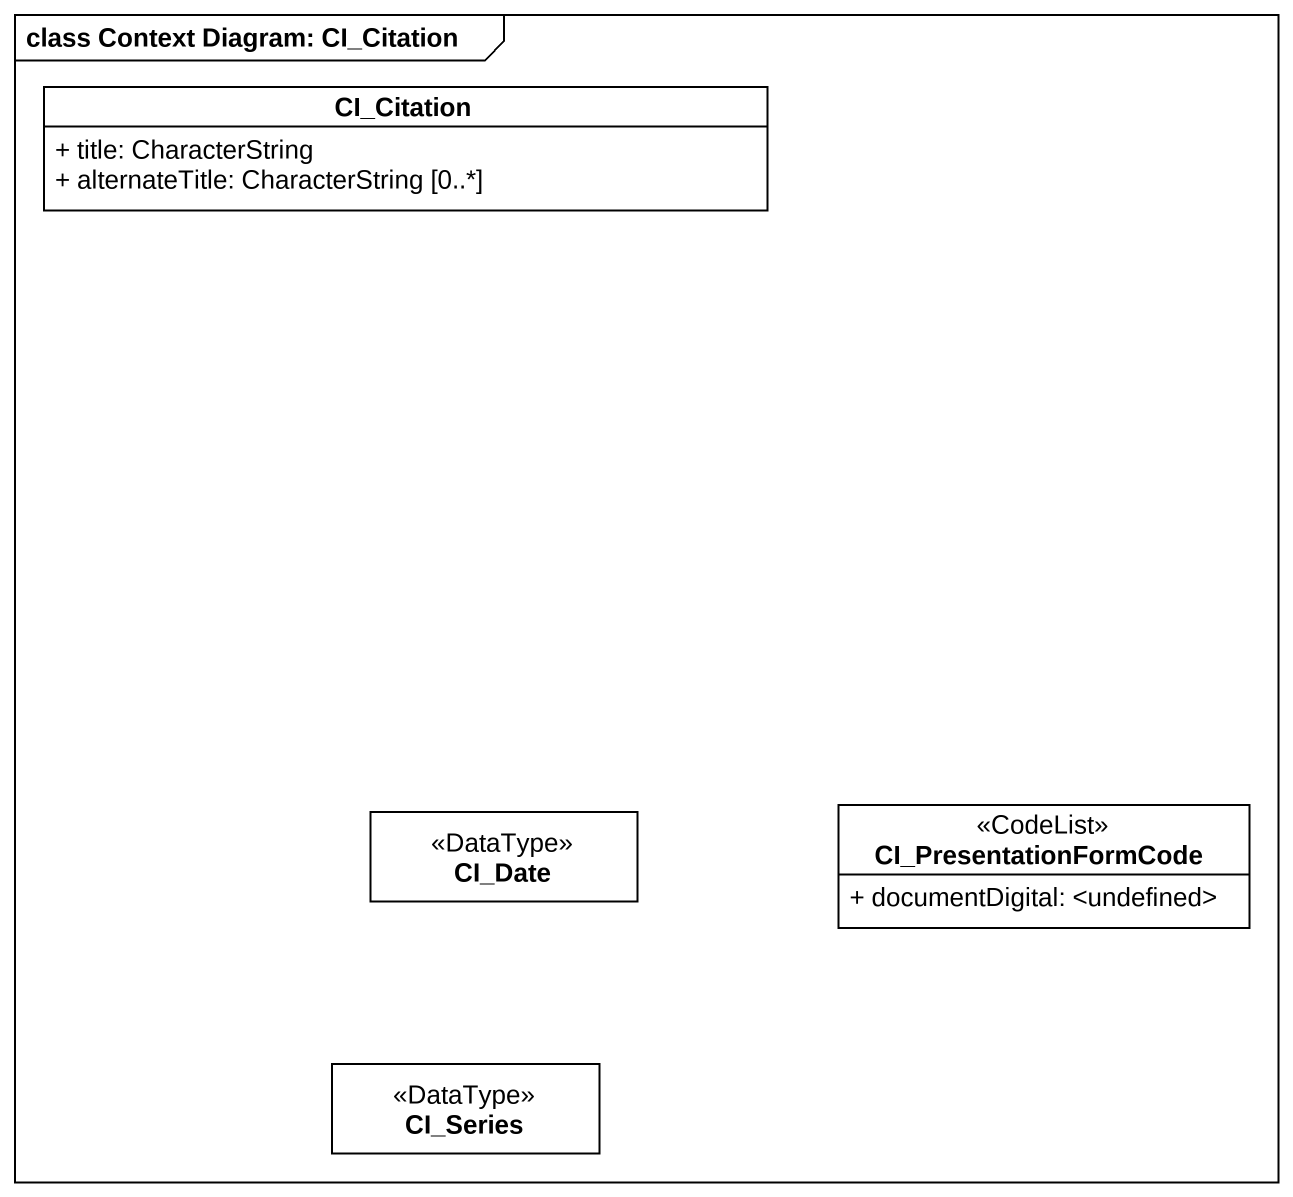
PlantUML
@startuml
mainframe class Context Diagram: CI_Citation
hide circle
hide empty members
skinparam classAttributeIconSize 0
class CI_Citation #FFFFFF {
  + title: CharacterString
  + alternateTitle: CharacterString [0..*]
}
class CI_Date <<DataType>> #FFFFFF
class CI_PresentationFormCode <<CodeList>> #FFFFFF {
  + documentDigital: <undefined>
}
class CI_Series <<DataType>> #FFFFFF
@enduml
